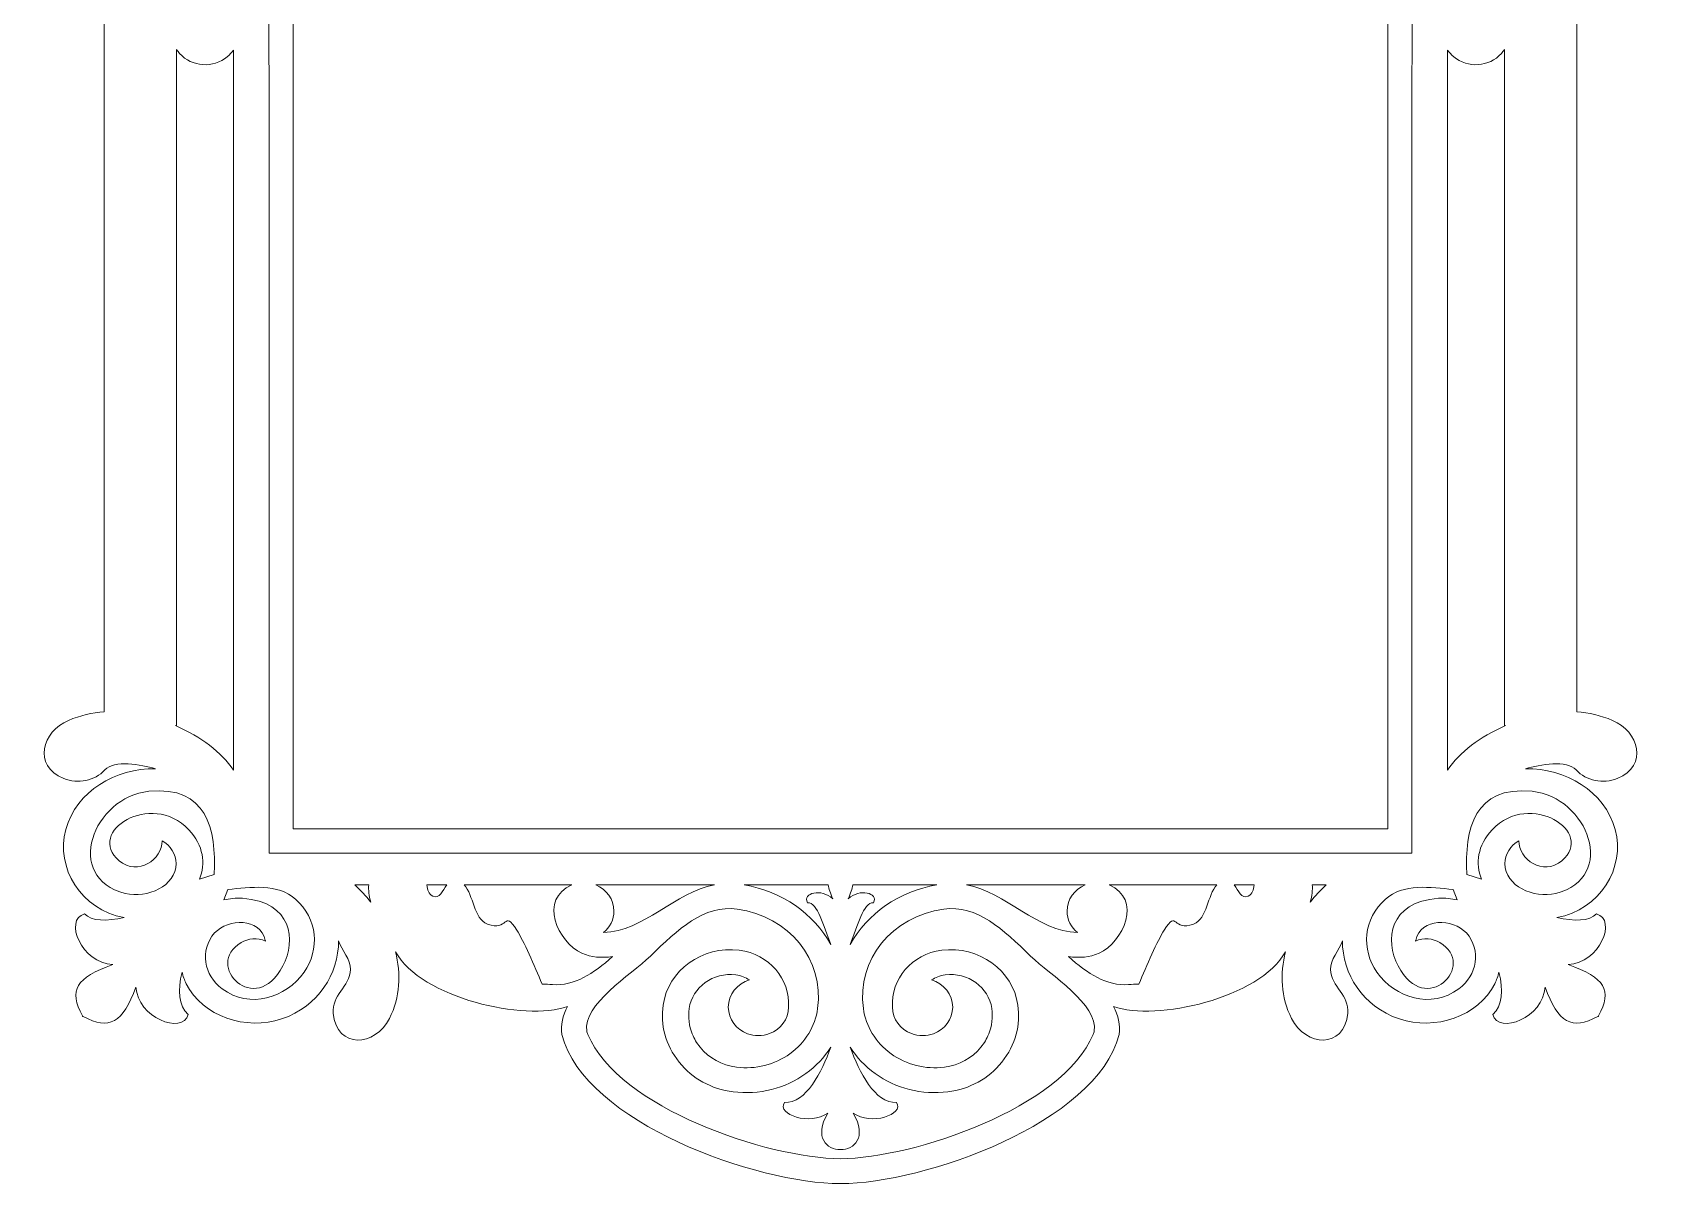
# Model space of a CAD drawing. Header units: centimetres. Extents: x -33 to 34, y -48 to 52.
# Drawn here: x -32.6 to 34.4, y -47.6 to 0.1 of the extents above; entities that cross this region are included whole.
import ezdxf

# ---------------------------------------------------------------- set-up
doc = ezdxf.new("R2010")
doc.units = ezdxf.units.CM
doc.header["$MEASUREMENT"] = 0
doc.layers.add('Camada 1', color=7, linetype='Continuous')

msp = doc.modelspace()

# ---------------------------------------------------------------- linework, layer by layer
at = {"layer": 'Camada 1', "color": 250, "lineweight": 9}
for points, knots in [([(0.86853, 52.38778), (0.86636, 52.38781), (0.86419, 52.38783), (0.86202, 52.38786), (0.86202, 52.38786), (-2.63511, 52.42908), (-9.17661, 50.77358), (-9.17661, 46.28671), (-9.17661, 46.28671), (-9.17661, 46.01597), (-9.14816, 45.74934), (-9.09317, 45.48694), (-9.09317, 45.48694), (-10.83335, 46.67793), (-13.30597, 46.62433), (-15.01822, 45.2356), (-15.01822, 45.2356), (-15.14296, 45.13483), (-15.25503, 45.02886), (-15.35603, 44.91881), (-15.35603, 44.91881), (-16.21708, 43.98195), (-16.37198, 41.95177), (-17.51693, 41.49724), (-17.51693, 41.49724), (-17.22377, 41.91549), (-17.22855, 42.48331), (-17.56989, 42.90155), (-17.56989, 42.90155), (-18.56177, 44.11497), (-20.77413, 42.70808), (-19.38842, 41.25568), (-19.38842, 41.25568), (-18.88199, 40.7249), (-18.04682, 40.36772), (-17.41057, 40.50117), (-17.41057, 40.50117), (-16.93255, 40.60143), (-16.52679, 40.90462), (-16.19, 41.29007), (-16.19, 41.29007), (-16.17662, 41.10557), (-16.16108, 40.92254), (-16.14575, 40.74229), (-16.14575, 40.74229), (-16.03259, 39.40719), (-16.53637, 38.02738), (-17.32955, 37.25166), (-17.32955, 37.25166), (-17.31501, 37.84828), (-17.43516, 38.44391), (-17.72157, 39.02169), (-17.72157, 39.02169), (-18.20747, 40.00216), (-19.69663, 40.36992), (-20.26632, 39.20123), (-20.26632, 39.20123), (-20.52187, 38.67685), (-20.36592, 38.04346), (-19.89465, 37.67545), (-19.89465, 37.67545), (-19.44323, 37.32728), (-19.66157, 36.33716), (-19.83598, 35.79404), (-19.83598, 35.79404), (-19.83156, 37.27276), (-20.7968, 38.72596), (-22.50349, 39.12654), (-22.50349, 39.12654), (-24.25747, 39.53823), (-26.27997, 38.4277), (-26.39309, 36.63999), (-26.39309, 36.63999), (-26.39437, 36.61971), (-26.39499, 36.59952), (-26.39572, 36.57931), (-26.39572, 36.57931), (-26.76813, 37.40512), (-26.92737, 38.14738), (-26.57254, 38.52313), (-26.57254, 38.52313), (-26.91864, 39.3131), (-28.7354, 38.42191), (-28.65978, 37.19141), (-28.65978, 37.19141), (-29.38412, 38.57035), (-29.98005, 38.81433), (-31.02397, 38.1522), (-31.02397, 38.1522), (-31.02397, 38.1522), (-31.03673, 38.16226), (-31.03673, 38.16226), (-31.03673, 38.16226), (-31.04025, 38.15361), (-31.04301, 38.14655), (-31.04658, 38.13942), (-31.04658, 38.13942), (-31.05373, 38.13346), (-31.0605, 38.13047), (-31.06867, 38.12517), (-31.06867, 38.12517), (-31.06867, 38.12517), (-31.0554, 38.11593), (-31.0554, 38.11593), (-31.0554, 38.11593), (-31.53641, 37.03723), (-31.14995, 36.55215), (-29.53353, 36.19449), (-29.53353, 36.19449), (-30.85479, 36.00146), (-31.41453, 34.1767), (-30.50289, 34.03394), (-30.50289, 34.03394), (-30.21254, 34.39201), (-29.69321, 34.51471), (-29.07026, 34.49394), (-29.07026, 34.49394), (-29.1193, 34.47574), (-29.16795, 34.45621), (-29.21607, 34.43498), (-29.21607, 34.43498), (-30.67113, 33.79331), (-31.31924, 32.0849), (-30.78446, 30.69768), (-30.78446, 30.69768), (-30.20973, 29.207), (-28.68267, 28.41101), (-27.16063, 28.471), (-27.16063, 28.471), (-27.83539, 28.24624), (-28.55055, 28.1948), (-29.14051, 28.42261), (-29.14051, 28.42261), (-29.8298, 28.68875), (-30.16564, 29.27141), (-31.02331, 28.85222), (-31.02331, 28.85222), (-31.68578, 28.52845), (-31.9513, 27.7432), (-31.60316, 27.12602), (-31.60316, 27.12602), (-31.25262, 26.50454), (-30.45789, 26.21767), (-29.64303, 26.12838), (-29.64303, 26.12838), (-29.64303, 26.12838), (-29.64303, -28.06825), (-29.64303, -28.06825), (-29.64303, -28.06825), (-30.14124, -28.10688), (-30.6362, -28.22167), (-31.12002, -28.42542), (-31.12002, -28.42542), (-32.21197, -28.88519), (-32.62073, -30.29283), (-31.31963, -30.8313), (-31.31963, -30.8313), (-30.73545, -31.07327), (-30.03064, -30.92614), (-29.62085, -30.47961), (-29.62085, -30.47961), (-29.2312, -30.05116), (-28.11942, -30.26201), (-27.51633, -30.42601), (-27.51633, -30.42601), (-29.16595, -30.41686), (-30.78936, -31.32974), (-31.23626, -32.94673), (-31.23626, -32.94673), (-31.66786, -34.50723), (-30.59905, -36.29194), (-28.81371, -36.58714), (-28.81371, -36.58714), (-29.54345, -36.75203), (-30.1578, -36.75265), (-30.45898, -36.43745), (-30.45898, -36.43745), (-31.32666, -36.67833), (-30.58389, -38.48164), (-29.28191, -38.54216), (-29.28191, -38.54216), (-30.80936, -39.07564), (-31.12966, -39.60979), (-30.54509, -40.66204), (-30.54509, -40.66204), (-30.55886, -40.67464), (-30.52862, -40.71436), (-30.5103, -40.69548), (-30.5103, -40.69548), (-29.42748, -41.26307), (-28.87609, -40.95163), (-28.3271, -39.47024), (-28.3271, -39.47024), (-28.26545, -40.73304), (-26.40657, -41.45446), (-26.15895, -40.61266), (-26.15895, -40.61266), (-26.57393, -40.23875), (-26.59634, -39.59045), (-26.41699, -38.85511), (-26.41699, -38.85511), (-26.37672, -39.01731), (-26.31885, -39.17685), (-26.24164, -39.33096), (-26.24164, -39.33096), (-25.56301, -40.68544), (-23.75609, -41.28897), (-22.289, -40.79094), (-22.289, -40.79094), (-20.76381, -40.27302), (-19.9259, -38.92505), (-19.93109, -37.5545), (-19.93109, -37.5545), (-19.81176, -37.9339), (-19.41679, -38.35197), (-19.43791, -38.74236), (-19.43791, -38.74236), (-19.47678, -39.46721), (-20.22499, -39.80706), (-20.15254, -40.55859), (-20.15254, -40.55859), (-20.00711, -42.06158), (-18.39425, -41.93224), (-17.82359, -40.77948), (-17.82359, -40.77948), (-17.37672, -39.87579), (-17.3333, -38.93136), (-17.57632, -38.00593), (-17.57632, -38.00593), (-16.49229, -39.93388), (-12.21321, -40.9093), (-10.44441, -40.27416), (-10.44441, -40.27416), (-10.63473, -40.64679), (-10.73719, -41.04229), (-10.67708, -41.4384), (-10.67708, -41.4384), (-9.73334, -45.10792), (-2.57112, -47.61471), (0.86224, -47.61137), (0.86224, -47.61137), (0.86434, -47.61137), (0.86643, -47.61136), (0.86853, -47.61136), (0.86853, -47.61136), (0.87063, -47.61136), (0.87272, -47.61137), (0.87482, -47.61137), (0.87482, -47.61137), (4.30818, -47.61471), (11.4704, -45.10792), (12.41414, -41.4384), (12.41414, -41.4384), (12.47425, -41.04229), (12.37179, -40.64679), (12.18147, -40.27416), (12.18147, -40.27416), (13.95027, -40.9093), (18.22935, -39.93388), (19.31338, -38.00593), (19.31338, -38.00593), (19.07036, -38.93136), (19.11378, -39.87579), (19.56065, -40.77948), (19.56065, -40.77948), (20.13131, -41.93224), (21.74417, -42.06158), (21.8896, -40.55859), (21.8896, -40.55859), (21.96205, -39.80706), (21.21384, -39.46721), (21.17497, -38.74236), (21.17497, -38.74236), (21.15385, -38.35197), (21.54882, -37.9339), (21.66815, -37.5545), (21.66815, -37.5545), (21.66296, -38.92505), (22.50087, -40.27302), (24.02606, -40.79094), (24.02606, -40.79094), (25.49315, -41.28897), (27.30007, -40.68544), (27.9787, -39.33096), (27.9787, -39.33096), (28.05591, -39.17685), (28.11378, -39.01731), (28.15405, -38.85511), (28.15405, -38.85511), (28.3334, -39.59045), (28.31099, -40.23875), (27.89601, -40.61266), (27.89601, -40.61266), (28.14363, -41.45446), (30.00251, -40.73304), (30.06416, -39.47024), (30.06416, -39.47024), (30.61315, -40.95163), (31.16454, -41.26307), (32.24736, -40.69548), (32.24736, -40.69548), (32.26568, -40.71436), (32.29592, -40.67464), (32.28215, -40.66204), (32.28215, -40.66204), (32.86672, -39.60979), (32.54642, -39.07564), (31.01897, -38.54216), (31.01897, -38.54216), (32.32095, -38.48164), (33.06372, -36.67833), (32.19604, -36.43745), (32.19604, -36.43745), (31.89486, -36.75265), (31.28051, -36.75203), (30.55077, -36.58714), (30.55077, -36.58714), (32.33611, -36.29194), (33.40492, -34.50723), (32.97332, -32.94673), (32.97332, -32.94673), (32.52642, -31.32974), (30.90301, -30.41686), (29.25339, -30.42601), (29.25339, -30.42601), (29.85648, -30.26201), (30.96826, -30.05116), (31.35791, -30.47961), (31.35791, -30.47961), (31.7677, -30.92614), (32.47251, -31.07327), (33.05669, -30.8313), (33.05669, -30.8313), (34.35779, -30.29283), (33.94903, -28.88519), (32.85708, -28.42542), (32.85708, -28.42542), (32.37326, -28.22167), (31.8783, -28.10688), (31.38009, -28.06825), (31.38009, -28.06825), (31.38009, -28.06825), (31.38009, 26.12838), (31.38009, 26.12838), (31.38009, 26.12838), (32.19495, 26.21767), (32.98968, 26.50454), (33.34022, 27.12602), (33.34022, 27.12602), (33.68836, 27.7432), (33.42284, 28.52845), (32.76037, 28.85222), (32.76037, 28.85222), (31.9027, 29.27141), (31.56686, 28.68875), (30.87757, 28.42261), (30.87757, 28.42261), (30.28761, 28.1948), (29.57245, 28.24624), (28.89769, 28.471), (28.89769, 28.471), (30.41973, 28.41101), (31.94679, 29.207), (32.52152, 30.69768), (32.52152, 30.69768), (33.0563, 32.0849), (32.40819, 33.79331), (30.95313, 34.43498), (30.95313, 34.43498), (30.90501, 34.45621), (30.85636, 34.47574), (30.80732, 34.49394), (30.80732, 34.49394), (31.43027, 34.51471), (31.9496, 34.39201), (32.23995, 34.03394), (32.23995, 34.03394), (33.15159, 34.1767), (32.59185, 36.00146), (31.27059, 36.19449), (31.27059, 36.19449), (32.88701, 36.55215), (33.27347, 37.03723), (32.79246, 38.11593), (32.79246, 38.11593), (32.79246, 38.11593), (32.80573, 38.12517), (32.80573, 38.12517), (32.80573, 38.12517), (32.79756, 38.13047), (32.79079, 38.13346), (32.78364, 38.13942), (32.78364, 38.13942), (32.78007, 38.14655), (32.77731, 38.15361), (32.77379, 38.16226), (32.77379, 38.16226), (32.77379, 38.16226), (32.76103, 38.1522), (32.76103, 38.1522), (32.76103, 38.1522), (31.71711, 38.81433), (31.12118, 38.57035), (30.39684, 37.19141), (30.39684, 37.19141), (30.47246, 38.42191), (28.6557, 39.3131), (28.3096, 38.52313), (28.3096, 38.52313), (28.66443, 38.14738), (28.50519, 37.40512), (28.13278, 36.57931), (28.13278, 36.57931), (28.13205, 36.59952), (28.13143, 36.61971), (28.13015, 36.63999), (28.13015, 36.63999), (28.01703, 38.4277), (25.99453, 39.53823), (24.24055, 39.12654), (24.24055, 39.12654), (22.53386, 38.72596), (21.56862, 37.27276), (21.57304, 35.79404), (21.57304, 35.79404), (21.39863, 36.33716), (21.18029, 37.32728), (21.63171, 37.67545), (21.63171, 37.67545), (22.10298, 38.04346), (22.25893, 38.67685), (22.00338, 39.20123), (22.00338, 39.20123), (21.43369, 40.36992), (19.94453, 40.00216), (19.45863, 39.02169), (19.45863, 39.02169), (19.17222, 38.44391), (19.05207, 37.84828), (19.06661, 37.25166), (19.06661, 37.25166), (18.27343, 38.02738), (17.76965, 39.40719), (17.88281, 40.74229), (17.88281, 40.74229), (17.89814, 40.92254), (17.91368, 41.10557), (17.92706, 41.29007), (17.92706, 41.29007), (18.26385, 40.90462), (18.66961, 40.60143), (19.14763, 40.50117), (19.14763, 40.50117), (19.78388, 40.36772), (20.61905, 40.7249), (21.12548, 41.25568), (21.12548, 41.25568), (22.51119, 42.70808), (20.29883, 44.11497), (19.30695, 42.90155), (19.30695, 42.90155), (18.96561, 42.48331), (18.96083, 41.91549), (19.25399, 41.49724), (19.25399, 41.49724), (18.10904, 41.95177), (17.95414, 43.98195), (17.09309, 44.91881), (17.09309, 44.91881), (16.99209, 45.02886), (16.88002, 45.13483), (16.75528, 45.2356), (16.75528, 45.2356), (15.04303, 46.62433), (12.57041, 46.67793), (10.83023, 45.48694), (10.83023, 45.48694), (10.88522, 45.74934), (10.91367, 46.01597), (10.91367, 46.28671), (10.91367, 46.28671), (10.91367, 50.77358), (4.37217, 52.42908), (0.87504, 52.38786), (0.87504, 52.38786), (0.87287, 52.38783), (0.8707, 52.38781), (0.86853, 52.38778)], [0, 0, 0, 0, 0.00813008, 0.00813008, 0.00813008, 0.00813008, 0.01626016, 0.01626016, 0.01626016, 0.01626016, 0.02439024, 0.02439024, 0.02439024, 0.02439024, 0.03252033, 0.03252033, 0.03252033, 0.03252033, 0.04065041, 0.04065041, 0.04065041, 0.04065041, 0.04878049, 0.04878049, 0.04878049, 0.04878049, 0.05691057, 0.05691057, 0.05691057, 0.05691057, 0.06504065, 0.06504065, 0.06504065, 0.06504065, 0.07317073, 0.07317073, 0.07317073, 0.07317073, 0.08130081, 0.08130081, 0.08130081, 0.08130081, 0.08943089, 0.08943089, 0.08943089, 0.08943089, 0.09756098, 0.09756098, 0.09756098, 0.09756098, 0.10569106, 0.10569106, 0.10569106, 0.10569106, 0.11382114, 0.11382114, 0.11382114, 0.11382114, 0.12195122, 0.12195122, 0.12195122, 0.12195122, 0.1300813, 0.1300813, 0.1300813, 0.1300813, 0.13821138, 0.13821138, 0.13821138, 0.13821138, 0.14634146, 0.14634146, 0.14634146, 0.14634146, 0.15447154, 0.15447154, 0.15447154, 0.15447154, 0.16260163, 0.16260163, 0.16260163, 0.16260163, 0.17073171, 0.17073171, 0.17073171, 0.17073171, 0.17886179, 0.17886179, 0.17886179, 0.17886179, 0.18699187, 0.18699187, 0.18699187, 0.18699187, 0.19512195, 0.19512195, 0.19512195, 0.19512195, 0.20325203, 0.20325203, 0.20325203, 0.20325203, 0.21138211, 0.21138211, 0.21138211, 0.21138211, 0.2195122, 0.2195122, 0.2195122, 0.2195122, 0.22764228, 0.22764228, 0.22764228, 0.22764228, 0.23577236, 0.23577236, 0.23577236, 0.23577236, 0.24390244, 0.24390244, 0.24390244, 0.24390244, 0.25203252, 0.25203252, 0.25203252, 0.25203252, 0.2601626, 0.2601626, 0.2601626, 0.2601626, 0.26829268, 0.26829268, 0.26829268, 0.26829268, 0.27642276, 0.27642276, 0.27642276, 0.27642276, 0.28455285, 0.28455285, 0.28455285, 0.28455285, 0.29268293, 0.29268293, 0.29268293, 0.29268293, 0.30081301, 0.30081301, 0.30081301, 0.30081301, 0.30894309, 0.30894309, 0.30894309, 0.30894309, 0.31707317, 0.31707317, 0.31707317, 0.31707317, 0.32520325, 0.32520325, 0.32520325, 0.32520325, 0.33333333, 0.33333333, 0.33333333, 0.33333333, 0.34146341, 0.34146341, 0.34146341, 0.34146341, 0.3495935, 0.3495935, 0.3495935, 0.3495935, 0.35772358, 0.35772358, 0.35772358, 0.35772358, 0.36585366, 0.36585366, 0.36585366, 0.36585366, 0.37398374, 0.37398374, 0.37398374, 0.37398374, 0.38211382, 0.38211382, 0.38211382, 0.38211382, 0.3902439, 0.3902439, 0.3902439, 0.3902439, 0.39837398, 0.39837398, 0.39837398, 0.39837398, 0.40650407, 0.40650407, 0.40650407, 0.40650407, 0.41463415, 0.41463415, 0.41463415, 0.41463415, 0.42276423, 0.42276423, 0.42276423, 0.42276423, 0.43089431, 0.43089431, 0.43089431, 0.43089431, 0.43902439, 0.43902439, 0.43902439, 0.43902439, 0.44715447, 0.44715447, 0.44715447, 0.44715447, 0.45528455, 0.45528455, 0.45528455, 0.45528455, 0.46341463, 0.46341463, 0.46341463, 0.46341463, 0.47154472, 0.47154472, 0.47154472, 0.47154472, 0.4796748, 0.4796748, 0.4796748, 0.4796748, 0.48780488, 0.48780488, 0.48780488, 0.48780488, 0.49593496, 0.49593496, 0.49593496, 0.49593496, 0.50406504, 0.50406504, 0.50406504, 0.50406504, 0.51219512, 0.51219512, 0.51219512, 0.51219512, 0.5203252, 0.5203252, 0.5203252, 0.5203252, 0.52845528, 0.52845528, 0.52845528, 0.52845528, 0.53658537, 0.53658537, 0.53658537, 0.53658537, 0.54471545, 0.54471545, 0.54471545, 0.54471545, 0.55284553, 0.55284553, 0.55284553, 0.55284553, 0.56097561, 0.56097561, 0.56097561, 0.56097561, 0.56910569, 0.56910569, 0.56910569, 0.56910569, 0.57723577, 0.57723577, 0.57723577, 0.57723577, 0.58536585, 0.58536585, 0.58536585, 0.58536585, 0.59349593, 0.59349593, 0.59349593, 0.59349593, 0.60162602, 0.60162602, 0.60162602, 0.60162602, 0.6097561, 0.6097561, 0.6097561, 0.6097561, 0.61788618, 0.61788618, 0.61788618, 0.61788618, 0.62601626, 0.62601626, 0.62601626, 0.62601626, 0.63414634, 0.63414634, 0.63414634, 0.63414634, 0.64227642, 0.64227642, 0.64227642, 0.64227642, 0.6504065, 0.6504065, 0.6504065, 0.6504065, 0.65853659, 0.65853659, 0.65853659, 0.65853659, 0.66666667, 0.66666667, 0.66666667, 0.66666667, 0.67479675, 0.67479675, 0.67479675, 0.67479675, 0.68292683, 0.68292683, 0.68292683, 0.68292683, 0.69105691, 0.69105691, 0.69105691, 0.69105691, 0.69918699, 0.69918699, 0.69918699, 0.69918699, 0.70731707, 0.70731707, 0.70731707, 0.70731707, 0.71544715, 0.71544715, 0.71544715, 0.71544715, 0.72357724, 0.72357724, 0.72357724, 0.72357724, 0.73170732, 0.73170732, 0.73170732, 0.73170732, 0.7398374, 0.7398374, 0.7398374, 0.7398374, 0.74796748, 0.74796748, 0.74796748, 0.74796748, 0.75609756, 0.75609756, 0.75609756, 0.75609756, 0.76422764, 0.76422764, 0.76422764, 0.76422764, 0.77235772, 0.77235772, 0.77235772, 0.77235772, 0.7804878, 0.7804878, 0.7804878, 0.7804878, 0.78861789, 0.78861789, 0.78861789, 0.78861789, 0.79674797, 0.79674797, 0.79674797, 0.79674797, 0.80487805, 0.80487805, 0.80487805, 0.80487805, 0.81300813, 0.81300813, 0.81300813, 0.81300813, 0.82113821, 0.82113821, 0.82113821, 0.82113821, 0.82926829, 0.82926829, 0.82926829, 0.82926829, 0.83739837, 0.83739837, 0.83739837, 0.83739837, 0.84552846, 0.84552846, 0.84552846, 0.84552846, 0.85365854, 0.85365854, 0.85365854, 0.85365854, 0.86178862, 0.86178862, 0.86178862, 0.86178862, 0.8699187, 0.8699187, 0.8699187, 0.8699187, 0.87804878, 0.87804878, 0.87804878, 0.87804878, 0.88617886, 0.88617886, 0.88617886, 0.88617886, 0.89430894, 0.89430894, 0.89430894, 0.89430894, 0.90243902, 0.90243902, 0.90243902, 0.90243902, 0.91056911, 0.91056911, 0.91056911, 0.91056911, 0.91869919, 0.91869919, 0.91869919, 0.91869919, 0.92682927, 0.92682927, 0.92682927, 0.92682927, 0.93495935, 0.93495935, 0.93495935, 0.93495935, 0.94308943, 0.94308943, 0.94308943, 0.94308943, 0.95121951, 0.95121951, 0.95121951, 0.95121951, 0.95934959, 0.95934959, 0.95934959, 0.95934959, 0.96747967, 0.96747967, 0.96747967, 0.96747967, 0.97560976, 0.97560976, 0.97560976, 0.97560976, 0.98373984, 0.98373984, 0.98373984, 0.98373984, 1, 1, 1, 1]), ([(-22.81327, -33.91862), (-22.81327, -33.91862), (-22.81687, 31.38519), (-22.81687, 31.38519), (-22.81687, 31.38519), (-22.81687, 31.38519), (24.55393, 31.38519), (24.55393, 31.38519), (24.55393, 31.38519), (24.55393, 31.38519), (24.55033, -33.91862), (24.55033, -33.91862), (24.55033, -33.91862), (24.55033, -33.91862), (-22.81327, -33.91862), (-22.81327, -33.91862)], [0, 0, 0, 0, 0.2, 0.2, 0.2, 0.2, 0.4, 0.4, 0.4, 0.4, 0.6, 0.6, 0.6, 0.6, 1, 1, 1, 1]), ([(-21.81343, -32.91859), (-21.81343, -32.91859), (-21.81688, 30.38516), (-21.81688, 30.38516), (-21.81688, 30.38516), (-21.81688, 30.38516), (23.55394, 30.38516), (23.55394, 30.38516), (23.55394, 30.38516), (23.55394, 30.38516), (23.55049, -32.91859), (23.55049, -32.91859), (23.55049, -32.91859), (23.55049, -32.91859), (-21.81343, -32.91859), (-21.81343, -32.91859)], [0, 0, 0, 0, 0.2, 0.2, 0.2, 0.2, 0.4, 0.4, 0.4, 0.4, 0.6, 0.6, 0.6, 0.6, 1, 1, 1, 1]), ([(-24.28757, -30.49379), (-24.79229, -29.72473), (-25.61655, -29.10926), (-26.69091, -28.6417), (-26.69091, -28.6417), (-26.69091, -28.6417), (-26.64391, -28.6417), (-26.64391, -28.6417), (-26.64391, -28.6417), (-26.64391, -28.6417), (-26.64391, -0.638), (-26.64391, -0.638), (-26.64391, -0.638), (-26.6061, -0.69552), (-26.56326, -0.75102), (-26.51529, -0.80392), (-26.51529, -0.80392), (-26.00872, -1.36269), (-25.12428, -1.42203), (-24.54083, -0.93659), (-24.54083, -0.93659), (-24.44192, -0.85439), (-24.35805, -0.76179), (-24.28933, -0.662), (-24.28933, -0.662), (-24.28933, -0.662), (-24.28757, -30.49379), (-24.28757, -30.49379)], [0, 0, 0, 0, 0.125, 0.125, 0.125, 0.125, 0.25, 0.25, 0.25, 0.25, 0.375, 0.375, 0.375, 0.375, 0.5, 0.5, 0.5, 0.5, 0.625, 0.625, 0.625, 0.625, 0.75, 0.75, 0.75, 0.75, 1, 1, 1, 1]), ([(26.02463, -30.49379), (26.52935, -29.72473), (27.35361, -29.10926), (28.42797, -28.6417), (28.42797, -28.6417), (28.42797, -28.6417), (28.38097, -28.6417), (28.38097, -28.6417), (28.38097, -28.6417), (28.38097, -28.6417), (28.38097, -0.638), (28.38097, -0.638), (28.38097, -0.638), (28.34316, -0.69552), (28.30032, -0.75102), (28.25235, -0.80392), (28.25235, -0.80392), (27.74578, -1.36269), (26.86134, -1.42203), (26.27789, -0.93659), (26.27789, -0.93659), (26.17898, -0.85439), (26.09511, -0.76179), (26.02639, -0.662), (26.02639, -0.662), (26.02639, -0.662), (26.02463, -30.49379), (26.02463, -30.49379)], [0, 0, 0, 0, 0.125, 0.125, 0.125, 0.125, 0.25, 0.25, 0.25, 0.25, 0.375, 0.375, 0.375, 0.375, 0.5, 0.5, 0.5, 0.5, 0.625, 0.625, 0.625, 0.625, 0.75, 0.75, 0.75, 0.75, 1, 1, 1, 1]), ([(-29.02802, -34.23621), (-28.24084, -34.89936), (-27.22432, -34.17425), (-27.24711, -33.40779), (-27.24711, -33.40779), (-26.90837, -33.60218), (-26.65796, -33.97262), (-26.6624, -34.35982), (-26.6624, -34.35982), (-26.67348, -35.2903), (-27.85585, -35.81547), (-28.76738, -35.58891), (-28.76738, -35.58891), (-31.36605, -34.94322), (-30.10185, -31.59232), (-27.7872, -31.36279), (-27.7872, -31.36279), (-25.38933, -31.12469), (-24.98647, -32.92156), (-25.08579, -34.80507), (-25.08579, -34.80507), (-25.08579, -34.80507), (-25.69783, -35.00019), (-25.69783, -35.00019), (-25.69783, -35.00019), (-25.43639, -34.35343), (-25.51877, -33.60925), (-26.13895, -32.95503), (-26.13895, -32.95503), (-27.71135, -31.29566), (-30.42572, -33.05964), (-29.02802, -34.23621)], [0, 0, 0, 0, 0.11111111, 0.11111111, 0.11111111, 0.11111111, 0.22222222, 0.22222222, 0.22222222, 0.22222222, 0.33333333, 0.33333333, 0.33333333, 0.33333333, 0.44444444, 0.44444444, 0.44444444, 0.44444444, 0.55555556, 0.55555556, 0.55555556, 0.55555556, 0.66666667, 0.66666667, 0.66666667, 0.66666667, 0.77777778, 0.77777778, 0.77777778, 0.77777778, 1, 1, 1, 1]), ([(30.76508, -34.23621), (29.9779, -34.89936), (28.96138, -34.17425), (28.98417, -33.40779), (28.98417, -33.40779), (28.64543, -33.60218), (28.39502, -33.97262), (28.39946, -34.35982), (28.39946, -34.35982), (28.41054, -35.2903), (29.59291, -35.81547), (30.50444, -35.58891), (30.50444, -35.58891), (33.10311, -34.94322), (31.83891, -31.59232), (29.52426, -31.36279), (29.52426, -31.36279), (27.12639, -31.12469), (26.72353, -32.92156), (26.82285, -34.80507), (26.82285, -34.80507), (26.82285, -34.80507), (27.43489, -35.00019), (27.43489, -35.00019), (27.43489, -35.00019), (27.17345, -34.35343), (27.25583, -33.60925), (27.87601, -32.95503), (27.87601, -32.95503), (29.44841, -31.29566), (32.16278, -33.05964), (30.76508, -34.23621)], [0, 0, 0, 0, 0.11111111, 0.11111111, 0.11111111, 0.11111111, 0.22222222, 0.22222222, 0.22222222, 0.22222222, 0.33333333, 0.33333333, 0.33333333, 0.33333333, 0.44444444, 0.44444444, 0.44444444, 0.44444444, 0.55555556, 0.55555556, 0.55555556, 0.55555556, 0.66666667, 0.66666667, 0.66666667, 0.66666667, 0.77777778, 0.77777778, 0.77777778, 0.77777778, 1, 1, 1, 1]), ([(-23.91782, -35.79571), (-24.18999, -35.77692), (-24.44687, -35.8025), (-24.6853, -35.86453), (-24.6853, -35.86453), (-24.6853, -35.86453), (-24.52096, -35.42671), (-24.52096, -35.42671), (-24.52096, -35.42671), (-23.59748, -35.34501), (-22.44518, -35.15363), (-21.70684, -35.83885), (-21.70684, -35.83885), (-20.80415, -36.61402), (-20.69472, -37.92154), (-21.356, -38.85716), (-21.356, -38.85716), (-22.10707, -39.92001), (-23.61693, -40.39901), (-24.75574, -39.53907), (-24.75574, -39.53907), (-25.51022, -38.98914), (-25.7012, -37.94525), (-25.06869, -37.22883), (-25.06869, -37.22883), (-24.50144, -36.62324), (-23.18737, -36.58478), (-22.96616, -37.53864), (-22.96616, -37.53864), (-22.96361, -37.54963), (-22.9614, -37.5604), (-22.95942, -37.571), (-22.95942, -37.571), (-23.29645, -37.40305), (-23.67012, -37.45417), (-23.96747, -37.62928), (-23.96747, -37.62928), (-25.53896, -38.55476), (-23.38153, -40.78206), (-22.23863, -38.59746), (-22.23863, -38.59746), (-21.68454, -37.53837), (-21.84042, -35.93903), (-23.91782, -35.79571)], [0, 0, 0, 0, 0.08333333, 0.08333333, 0.08333333, 0.08333333, 0.16666667, 0.16666667, 0.16666667, 0.16666667, 0.25, 0.25, 0.25, 0.25, 0.33333333, 0.33333333, 0.33333333, 0.33333333, 0.41666667, 0.41666667, 0.41666667, 0.41666667, 0.5, 0.5, 0.5, 0.5, 0.58333333, 0.58333333, 0.58333333, 0.58333333, 0.66666667, 0.66666667, 0.66666667, 0.66666667, 0.75, 0.75, 0.75, 0.75, 0.83333333, 0.83333333, 0.83333333, 0.83333333, 1, 1, 1, 1]), ([(-18.67747, -35.24144), (-18.70234, -35.45317), (-18.67161, -35.69577), (-18.5993, -35.95594), (-18.5993, -35.95594), (-18.79689, -35.70029), (-19.01686, -35.45986), (-19.25751, -35.24147), (-19.25751, -35.24147), (-19.25751, -35.24147), (-18.67747, -35.24144), (-18.67747, -35.24144)], [0, 0, 0, 0, 0.25, 0.25, 0.25, 0.25, 0.5, 0.5, 0.5, 0.5, 1, 1, 1, 1]), ([(-15.44428, -35.24129), (-15.63049, -35.47329), (-15.73491, -35.82934), (-16.02842, -35.70044), (-16.02842, -35.70044), (-16.20583, -35.62232), (-16.24966, -35.44488), (-16.27615, -35.24134), (-16.27615, -35.24134), (-16.27615, -35.24134), (-15.44428, -35.24129), (-15.44428, -35.24129)], [0, 0, 0, 0, 0.25, 0.25, 0.25, 0.25, 0.5, 0.5, 0.5, 0.5, 1, 1, 1, 1]), ([(-10.2598, -35.241), (-11.64927, -35.80909), (-10.84738, -37.61787), (-9.84975, -38.06848), (-9.84975, -38.06848), (-9.46565, -38.24193), (-9.02721, -38.26959), (-8.57995, -38.20983), (-8.57995, -38.20983), (-9.36885, -38.91065), (-10.16185, -39.43806), (-11.06686, -39.36823), (-11.06686, -39.36823), (-11.20467, -39.35756), (-11.34796, -39.35116), (-11.49616, -39.34519), (-11.49616, -39.34519), (-11.81429, -38.58976), (-12.27135, -37.54578), (-12.54411, -37.10813), (-12.54411, -37.10813), (-13.09284, -36.22914), (-12.90358, -37.2034), (-13.76159, -36.86518), (-13.76159, -36.86518), (-14.35238, -36.63219), (-14.32172, -35.65825), (-14.72916, -35.24125), (-14.72916, -35.24125), (-14.72916, -35.24125), (-10.2598, -35.241), (-10.2598, -35.241)], [0, 0, 0, 0, 0.11111111, 0.11111111, 0.11111111, 0.11111111, 0.22222222, 0.22222222, 0.22222222, 0.22222222, 0.33333333, 0.33333333, 0.33333333, 0.33333333, 0.44444444, 0.44444444, 0.44444444, 0.44444444, 0.55555556, 0.55555556, 0.55555556, 0.55555556, 0.66666667, 0.66666667, 0.66666667, 0.66666667, 0.77777778, 0.77777778, 0.77777778, 0.77777778, 1, 1, 1, 1]), ([(-4.35914, -35.24066), (-5.95853, -35.52588), (-7.3146, -37.18272), (-8.94992, -37.21352), (-8.94992, -37.21352), (-8.68628, -36.99749), (-8.5194, -36.67862), (-8.5194, -36.32286), (-8.5194, -36.32286), (-8.5194, -35.83821), (-8.82951, -35.4218), (-9.27204, -35.24094), (-9.27204, -35.24094), (-9.27204, -35.24094), (-4.35914, -35.24066), (-4.35914, -35.24066)], [0, 0, 0, 0, 0.2, 0.2, 0.2, 0.2, 0.4, 0.4, 0.4, 0.4, 0.6, 0.6, 0.6, 0.6, 1, 1, 1, 1]), ([(0.35885, -35.2404), (0.38214, -35.3975), (0.44741, -35.58679), (0.55249, -35.81705), (0.55249, -35.81705), (0.07335, -35.36795), (-0.71615, -35.57348), (-0.498, -35.97733), (-0.498, -35.97733), (-0.08897, -35.96173), (0.1803, -36.94452), (0.46568, -37.70482), (0.46568, -37.70482), (-0.24166, -36.44797), (-1.5423, -35.50012), (-3.12988, -35.2406), (-3.12988, -35.2406), (-3.12988, -35.2406), (0.35885, -35.2404), (0.35885, -35.2404)], [0, 0, 0, 0, 0.16666667, 0.16666667, 0.16666667, 0.16666667, 0.33333333, 0.33333333, 0.33333333, 0.33333333, 0.5, 0.5, 0.5, 0.5, 0.66666667, 0.66666667, 0.66666667, 0.66666667, 1, 1, 1, 1]), ([(1.37821, -35.2404), (1.35492, -35.3975), (1.28965, -35.58679), (1.18457, -35.81705), (1.18457, -35.81705), (1.66371, -35.36795), (2.45321, -35.57348), (2.23506, -35.97733), (2.23506, -35.97733), (1.82603, -35.96173), (1.55676, -36.94452), (1.27138, -37.70482), (1.27138, -37.70482), (1.97872, -36.44797), (3.27936, -35.50012), (4.86694, -35.2406), (4.86694, -35.2406), (4.86694, -35.2406), (1.37821, -35.2404), (1.37821, -35.2404)], [0, 0, 0, 0, 0.16666667, 0.16666667, 0.16666667, 0.16666667, 0.33333333, 0.33333333, 0.33333333, 0.33333333, 0.5, 0.5, 0.5, 0.5, 0.66666667, 0.66666667, 0.66666667, 0.66666667, 1, 1, 1, 1]), ([(6.0962, -35.24066), (7.69559, -35.52588), (9.05166, -37.18272), (10.68698, -37.21352), (10.68698, -37.21352), (10.42334, -36.99749), (10.25646, -36.67862), (10.25646, -36.32286), (10.25646, -36.32286), (10.25646, -35.83821), (10.56657, -35.4218), (11.0091, -35.24094), (11.0091, -35.24094), (11.0091, -35.24094), (6.0962, -35.24066), (6.0962, -35.24066)], [0, 0, 0, 0, 0.2, 0.2, 0.2, 0.2, 0.4, 0.4, 0.4, 0.4, 0.6, 0.6, 0.6, 0.6, 1, 1, 1, 1]), ([(11.99686, -35.241), (13.38633, -35.80909), (12.58444, -37.61787), (11.58681, -38.06848), (11.58681, -38.06848), (11.20271, -38.24193), (10.76427, -38.26959), (10.31701, -38.20983), (10.31701, -38.20983), (11.10591, -38.91065), (11.89891, -39.43806), (12.80392, -39.36823), (12.80392, -39.36823), (12.94173, -39.35756), (13.08502, -39.35116), (13.23322, -39.34519), (13.23322, -39.34519), (13.55135, -38.58976), (14.00841, -37.54578), (14.28117, -37.10813), (14.28117, -37.10813), (14.8299, -36.22914), (14.64064, -37.2034), (15.49865, -36.86518), (15.49865, -36.86518), (16.08944, -36.63219), (16.05878, -35.65825), (16.46622, -35.24125), (16.46622, -35.24125), (16.46622, -35.24125), (11.99686, -35.241), (11.99686, -35.241)], [0, 0, 0, 0, 0.11111111, 0.11111111, 0.11111111, 0.11111111, 0.22222222, 0.22222222, 0.22222222, 0.22222222, 0.33333333, 0.33333333, 0.33333333, 0.33333333, 0.44444444, 0.44444444, 0.44444444, 0.44444444, 0.55555556, 0.55555556, 0.55555556, 0.55555556, 0.66666667, 0.66666667, 0.66666667, 0.66666667, 0.77777778, 0.77777778, 0.77777778, 0.77777778, 1, 1, 1, 1]), ([(17.18134, -35.24129), (17.36755, -35.47329), (17.47197, -35.82934), (17.76548, -35.70044), (17.76548, -35.70044), (17.94289, -35.62232), (17.98672, -35.44488), (18.01321, -35.24134), (18.01321, -35.24134), (18.01321, -35.24134), (17.18134, -35.24129), (17.18134, -35.24129)], [0, 0, 0, 0, 0.25, 0.25, 0.25, 0.25, 0.5, 0.5, 0.5, 0.5, 1, 1, 1, 1]), ([(20.41453, -35.24144), (20.4394, -35.45317), (20.40867, -35.69577), (20.33636, -35.95594), (20.33636, -35.95594), (20.53395, -35.70029), (20.75392, -35.45986), (20.99457, -35.24147), (20.99457, -35.24147), (20.99457, -35.24147), (20.41453, -35.24144), (20.41453, -35.24144)], [0, 0, 0, 0, 0.25, 0.25, 0.25, 0.25, 0.5, 0.5, 0.5, 0.5, 1, 1, 1, 1]), ([(25.65488, -35.79571), (25.92705, -35.77692), (26.18393, -35.8025), (26.42236, -35.86453), (26.42236, -35.86453), (26.42236, -35.86453), (26.25802, -35.42671), (26.25802, -35.42671), (26.25802, -35.42671), (25.33454, -35.34501), (24.18224, -35.15363), (23.4439, -35.83885), (23.4439, -35.83885), (22.54121, -36.61402), (22.43178, -37.92154), (23.09306, -38.85716), (23.09306, -38.85716), (23.84413, -39.92001), (25.35399, -40.39901), (26.4928, -39.53907), (26.4928, -39.53907), (27.24728, -38.98914), (27.43826, -37.94525), (26.80575, -37.22883), (26.80575, -37.22883), (26.2385, -36.62324), (24.92443, -36.58478), (24.70322, -37.53864), (24.70322, -37.53864), (24.70067, -37.54963), (24.69846, -37.5604), (24.69648, -37.571), (24.69648, -37.571), (25.03351, -37.40305), (25.40718, -37.45417), (25.70453, -37.62928), (25.70453, -37.62928), (27.27602, -38.55476), (25.11859, -40.78206), (23.97569, -38.59746), (23.97569, -38.59746), (23.4216, -37.53837), (23.57748, -35.93903), (25.65488, -35.79571)], [0, 0, 0, 0, 0.08333333, 0.08333333, 0.08333333, 0.08333333, 0.16666667, 0.16666667, 0.16666667, 0.16666667, 0.25, 0.25, 0.25, 0.25, 0.33333333, 0.33333333, 0.33333333, 0.33333333, 0.41666667, 0.41666667, 0.41666667, 0.41666667, 0.5, 0.5, 0.5, 0.5, 0.58333333, 0.58333333, 0.58333333, 0.58333333, 0.66666667, 0.66666667, 0.66666667, 0.66666667, 0.75, 0.75, 0.75, 0.75, 0.83333333, 0.83333333, 0.83333333, 0.83333333, 1, 1, 1, 1]), ([(0.86853, -46.20497), (0.86636, -46.20501), (0.8642, -46.20505), (0.86203, -46.20508), (0.86203, -46.20508), (0.31083, -46.21261), (-0.24877, -45.70737), (0.33744, -44.68895), (0.33744, -44.68895), (-0.39243, -45.23113), (-1.78676, -44.74286), (-1.45442, -44.25531), (-1.45442, -44.25531), (-0.54957, -44.28246), (0.09309, -42.99526), (0.46126, -41.96706), (0.46126, -41.96706), (0.19898, -42.3815), (-0.14694, -42.74922), (-0.56502, -43.0514), (-0.56502, -43.0514), (-1.43122, -43.67726), (-2.50288, -43.94716), (-3.58341, -43.81024), (-3.58341, -43.81024), (-4.47704, -43.69709), (-5.27032, -43.26229), (-5.81744, -42.58497), (-5.81744, -42.58497), (-6.1022, -42.2327), (-6.30259, -41.83668), (-6.4124, -41.41895), (-6.4124, -41.41895), (-6.5136, -41.034), (-6.53806, -40.63044), (-6.48073, -40.22554), (-6.48073, -40.22554), (-6.27534, -38.77417), (-4.86097, -37.75183), (-3.32576, -37.94525), (-3.32576, -37.94525), (-2.09183, -38.10115), (-1.20754, -39.1386), (-1.28734, -40.29621), (-1.28734, -40.29621), (-1.28733, -40.29856), (-1.28724, -40.3009), (-1.28724, -40.30325), (-1.28724, -40.30325), (-1.28724, -40.80107), (-1.61359, -41.22665), (-2.07508, -41.39917), (-2.07508, -41.39917), (-2.21688, -41.45217), (-2.37154, -41.48135), (-2.53339, -41.48135), (-2.53339, -41.48135), (-2.69083, -41.48135), (-2.84148, -41.45364), (-2.98014, -41.40329), (-2.98014, -41.40329), (-3.44758, -41.23356), (-3.77969, -40.80515), (-3.77969, -40.30325), (-3.77969, -40.30325), (-3.77969, -39.77448), (-3.41092, -39.32694), (-2.90351, -39.17783), (-2.90351, -39.17783), (-3.06601, -39.06802), (-3.25827, -38.99306), (-3.46966, -38.96635), (-3.46966, -38.96635), (-4.40767, -38.84774), (-5.27541, -39.4738), (-5.40112, -40.36187), (-5.40112, -40.36187), (-5.45207, -40.72315), (-5.40718, -41.08253), (-5.27398, -41.41376), (-5.27398, -41.41376), (-5.19629, -41.60697), (-5.08844, -41.79074), (-4.95194, -41.9597), (-4.95194, -41.9597), (-4.58146, -42.41821), (-4.04415, -42.71249), (-3.43944, -42.78907), (-3.43944, -42.78907), (-2.64762, -42.88906), (-1.86124, -42.692), (-1.2263, -42.23275), (-1.2263, -42.23275), (-0.9045, -42.00013), (-0.64092, -41.71441), (-0.44552, -41.39173), (-0.44552, -41.39173), (-0.25554, -41.078), (-0.12981, -40.72916), (-0.07766, -40.35996), (-0.07766, -40.35996), (0.20625, -38.35095), (-1.25918, -36.54158), (-3.41332, -36.24093), (-3.41332, -36.24093), (-4.79208, -36.04888), (-5.86947, -37.0871), (-7.00961, -38.18697), (-7.00961, -38.18697), (-7.84062, -38.98809), (-9.81698, -40.18376), (-9.64792, -41.29877), (-9.64792, -41.29877), (-9.63678, -41.34075), (-9.62076, -41.38604), (-9.60085, -41.43349), (-9.60085, -41.43349), (-8.32131, -44.48276), (-2.18515, -46.55093), (0.86265, -46.58437), (0.86265, -46.58437), (0.86461, -46.58439), (0.86657, -46.58441), (0.86853, -46.58443), (0.86853, -46.58443), (0.87049, -46.58441), (0.87245, -46.58439), (0.87441, -46.58437), (0.87441, -46.58437), (3.92221, -46.55093), (10.05837, -44.48276), (11.33791, -41.43349), (11.33791, -41.43349), (11.35782, -41.38604), (11.37384, -41.34075), (11.38498, -41.29877), (11.38498, -41.29877), (11.55404, -40.18376), (9.57768, -38.98809), (8.74667, -38.18697), (8.74667, -38.18697), (7.60653, -37.0871), (6.52914, -36.04888), (5.15038, -36.24093), (5.15038, -36.24093), (2.99624, -36.54158), (1.53081, -38.35095), (1.81472, -40.35996), (1.81472, -40.35996), (1.86687, -40.72916), (1.9926, -41.078), (2.18258, -41.39173), (2.18258, -41.39173), (2.37798, -41.71441), (2.64156, -42.00013), (2.96336, -42.23275), (2.96336, -42.23275), (3.5983, -42.692), (4.38468, -42.88906), (5.1765, -42.78907), (5.1765, -42.78907), (5.78121, -42.71249), (6.31852, -42.41821), (6.689, -41.9597), (6.689, -41.9597), (6.8255, -41.79074), (6.93335, -41.60697), (7.01104, -41.41376), (7.01104, -41.41376), (7.14424, -41.08253), (7.18913, -40.72315), (7.13818, -40.36187), (7.13818, -40.36187), (7.01247, -39.4738), (6.14473, -38.84774), (5.20672, -38.96635), (5.20672, -38.96635), (4.99533, -38.99306), (4.80307, -39.06802), (4.64057, -39.17783), (4.64057, -39.17783), (5.14798, -39.32694), (5.51675, -39.77448), (5.51675, -40.30325), (5.51675, -40.30325), (5.51675, -40.80515), (5.18464, -41.23356), (4.7172, -41.40329), (4.7172, -41.40329), (4.57854, -41.45364), (4.42789, -41.48135), (4.27045, -41.48135), (4.27045, -41.48135), (4.1086, -41.48135), (3.95394, -41.45217), (3.81214, -41.39917), (3.81214, -41.39917), (3.35065, -41.22665), (3.0243, -40.80107), (3.0243, -40.30325), (3.0243, -40.30325), (3.0243, -40.3009), (3.02439, -40.29856), (3.0244, -40.29621), (3.0244, -40.29621), (2.9446, -39.1386), (3.82889, -38.10115), (5.06282, -37.94525), (5.06282, -37.94525), (6.59803, -37.75183), (8.0124, -38.77417), (8.21779, -40.22554), (8.21779, -40.22554), (8.27512, -40.63044), (8.25066, -41.034), (8.14946, -41.41895), (8.14946, -41.41895), (8.03965, -41.83668), (7.83926, -42.2327), (7.5545, -42.58497), (7.5545, -42.58497), (7.00738, -43.26229), (6.2141, -43.69709), (5.32047, -43.81024), (5.32047, -43.81024), (4.23994, -43.94716), (3.16828, -43.67726), (2.30208, -43.0514), (2.30208, -43.0514), (1.884, -42.74922), (1.53808, -42.3815), (1.2758, -41.96706), (1.2758, -41.96706), (1.64397, -42.99526), (2.28663, -44.28246), (3.19148, -44.25531), (3.19148, -44.25531), (3.52382, -44.74286), (2.12949, -45.23113), (1.39962, -44.68895), (1.39962, -44.68895), (1.98583, -45.70737), (1.42623, -46.21261), (0.87503, -46.20508), (0.87503, -46.20508), (0.87286, -46.20505), (0.8707, -46.20501), (0.86853, -46.20497)], [0, 0, 0, 0, 0.01587302, 0.01587302, 0.01587302, 0.01587302, 0.03174603, 0.03174603, 0.03174603, 0.03174603, 0.04761905, 0.04761905, 0.04761905, 0.04761905, 0.06349206, 0.06349206, 0.06349206, 0.06349206, 0.07936508, 0.07936508, 0.07936508, 0.07936508, 0.0952381, 0.0952381, 0.0952381, 0.0952381, 0.11111111, 0.11111111, 0.11111111, 0.11111111, 0.12698413, 0.12698413, 0.12698413, 0.12698413, 0.14285714, 0.14285714, 0.14285714, 0.14285714, 0.15873016, 0.15873016, 0.15873016, 0.15873016, 0.17460317, 0.17460317, 0.17460317, 0.17460317, 0.19047619, 0.19047619, 0.19047619, 0.19047619, 0.20634921, 0.20634921, 0.20634921, 0.20634921, 0.22222222, 0.22222222, 0.22222222, 0.22222222, 0.23809524, 0.23809524, 0.23809524, 0.23809524, 0.25396825, 0.25396825, 0.25396825, 0.25396825, 0.26984127, 0.26984127, 0.26984127, 0.26984127, 0.28571429, 0.28571429, 0.28571429, 0.28571429, 0.3015873, 0.3015873, 0.3015873, 0.3015873, 0.31746032, 0.31746032, 0.31746032, 0.31746032, 0.33333333, 0.33333333, 0.33333333, 0.33333333, 0.34920635, 0.34920635, 0.34920635, 0.34920635, 0.36507937, 0.36507937, 0.36507937, 0.36507937, 0.38095238, 0.38095238, 0.38095238, 0.38095238, 0.3968254, 0.3968254, 0.3968254, 0.3968254, 0.41269841, 0.41269841, 0.41269841, 0.41269841, 0.42857143, 0.42857143, 0.42857143, 0.42857143, 0.44444444, 0.44444444, 0.44444444, 0.44444444, 0.46031746, 0.46031746, 0.46031746, 0.46031746, 0.47619048, 0.47619048, 0.47619048, 0.47619048, 0.49206349, 0.49206349, 0.49206349, 0.49206349, 0.50793651, 0.50793651, 0.50793651, 0.50793651, 0.52380952, 0.52380952, 0.52380952, 0.52380952, 0.53968254, 0.53968254, 0.53968254, 0.53968254, 0.55555556, 0.55555556, 0.55555556, 0.55555556, 0.57142857, 0.57142857, 0.57142857, 0.57142857, 0.58730159, 0.58730159, 0.58730159, 0.58730159, 0.6031746, 0.6031746, 0.6031746, 0.6031746, 0.61904762, 0.61904762, 0.61904762, 0.61904762, 0.63492063, 0.63492063, 0.63492063, 0.63492063, 0.65079365, 0.65079365, 0.65079365, 0.65079365, 0.66666667, 0.66666667, 0.66666667, 0.66666667, 0.68253968, 0.68253968, 0.68253968, 0.68253968, 0.6984127, 0.6984127, 0.6984127, 0.6984127, 0.71428571, 0.71428571, 0.71428571, 0.71428571, 0.73015873, 0.73015873, 0.73015873, 0.73015873, 0.74603175, 0.74603175, 0.74603175, 0.74603175, 0.76190476, 0.76190476, 0.76190476, 0.76190476, 0.77777778, 0.77777778, 0.77777778, 0.77777778, 0.79365079, 0.79365079, 0.79365079, 0.79365079, 0.80952381, 0.80952381, 0.80952381, 0.80952381, 0.82539683, 0.82539683, 0.82539683, 0.82539683, 0.84126984, 0.84126984, 0.84126984, 0.84126984, 0.85714286, 0.85714286, 0.85714286, 0.85714286, 0.87301587, 0.87301587, 0.87301587, 0.87301587, 0.88888889, 0.88888889, 0.88888889, 0.88888889, 0.9047619, 0.9047619, 0.9047619, 0.9047619, 0.92063492, 0.92063492, 0.92063492, 0.92063492, 0.93650794, 0.93650794, 0.93650794, 0.93650794, 0.95238095, 0.95238095, 0.95238095, 0.95238095, 0.96825397, 0.96825397, 0.96825397, 0.96825397, 1, 1, 1, 1])]:
    msp.add_open_spline(points, degree=3, knots=knots, dxfattribs=at)

doc.saveas('drawing.dxf')
